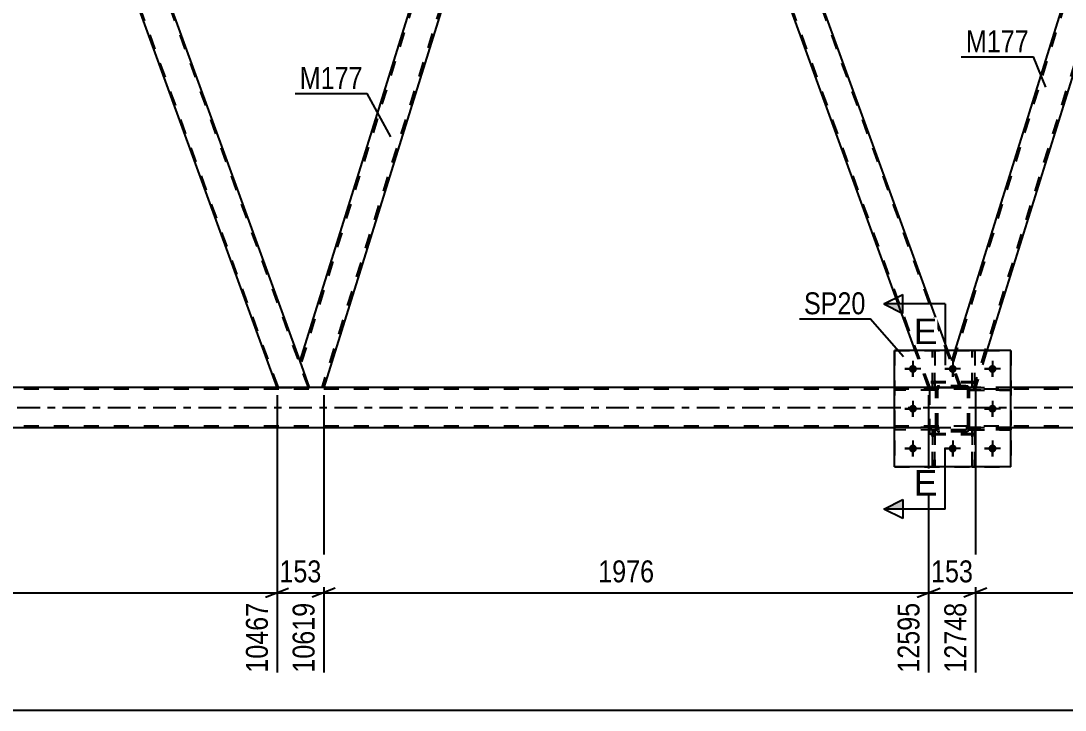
# Model space of a CAD drawing. Header units: millimetres. Extents: x 0 to 1772, y 0 to 560.
# Drawn here: x 1481 to 1617.4, y 261.4 to 351.5 of the extents above; entities that cross this region are included whole.
import ezdxf

# ---------------------------------------------------------------- set-up
doc = ezdxf.new("R2010")
doc.units = ezdxf.units.MM
doc.linetypes.add('DXK_LINE_DOT2', pattern=[3.9198, 1.9599, -1.9599])
doc.linetypes.add('DXK_LINE_DOT3', pattern=[5.9187, 2.979, -0.9799, 0.9799, -0.9799])
doc.styles.add('Arial', font='ARIAL.TTF', dxfattribs={"height": 0.2})
doc.styles.add('Arial Narrow', font='ARIALN.TTF', dxfattribs={"height": 0.2})

# ---------------------------------------------------------------- blocks, each defined once
blk = doc.blocks.new('Part-814276686-3544 - 3518')
at = {"color": 7, "linetype": 'DXK_LINE_DOT2'}
for p, q in [((1600.4, 298.05), (1600.08, 298.05)), ((1600.08, 298.05), (1600.08, 293.22)), ((1600.08, 297.45), (1600.4, 297.45)), ((1600.4, 293.22), (1600.4, 298.05)), ((1600.08, 293.22), (1600.4, 293.22))]:
    blk.add_line(p, q, dxfattribs=at)
blk = doc.blocks.new('Bolt-814276686-3617 - 3518')
at = {"linetype": 'Continuous'}
for points in [[(1598.04, 306.02, -1), (1597, 306.02, -1)], [(1603.24, 306.02, -1), (1602.2, 306.02, -1)], [(1608.44, 306.02, -1), (1607.4, 306.02, -1)], [(1598.04, 300.82, -1), (1597, 300.82, -1)], [(1608.44, 300.82, -1), (1607.4, 300.82, -1)], [(1598.04, 295.62, -1), (1597, 295.62, -1)], [(1603.24, 295.62, -1), (1602.2, 295.62, -1)], [(1608.44, 295.62, -1), (1607.4, 295.62, -1)]]:
    blk.add_hatch(color=1, dxfattribs=at).paths.add_polyline_path(points)
at = {"color": 1, "linetype": 'Continuous'}
for p, q in [((1597.52, 307.06), (1597.52, 304.98)), ((1602.72, 307.06), (1602.72, 304.98)), ((1607.92, 307.06), (1607.92, 304.98)), ((1598.56, 306.02), (1596.48, 306.02)), ((1603.76, 306.02), (1601.68, 306.02)), ((1608.96, 306.02), (1606.88, 306.02)), ((1597.52, 301.86), (1597.52, 299.78)), ((1607.92, 301.86), (1607.92, 299.78)), ((1598.56, 300.82), (1596.48, 300.82)), ((1608.96, 300.82), (1606.88, 300.82)), ((1597.52, 296.66), (1597.52, 294.58)), ((1602.72, 296.66), (1602.72, 294.58)), ((1607.92, 296.66), (1607.92, 294.58)), ((1598.56, 295.62), (1596.48, 295.62)), ((1603.76, 295.62), (1601.68, 295.62)), ((1608.96, 295.62), (1606.88, 295.62))]:
    blk.add_line(p, q, dxfattribs=at)
blk = doc.blocks.new('Part-814276686-3547 - 3518')
at = {"color": 2, "linetype": 'Continuous'}
for p, q in [((1605.28, 308.42), (1605.28, 308.42)), ((1605.6, 308.42), (1605.28, 308.42)), ((1605.6, 308.42), (1605.6, 308.42))]:
    blk.add_line(p, q, dxfattribs=at)
at = {"color": 7, "linetype": 'DXK_LINE_DOT2'}
for p, q in [((1605.28, 303.57), (1605.28, 308.42)), ((1605.6, 303.57), (1605.6, 308.42)), ((1605.28, 304.17), (1605.6, 304.17)), ((1605.6, 303.57), (1605.28, 303.57))]:
    blk.add_line(p, q, dxfattribs=at)
blk = doc.blocks.new('Part-814276686-3550 - 3518')
at = {"color": 2, "linetype": 'Continuous'}
for p, q in [((1600.08, 308.42), (1600.08, 308.42)), ((1600.4, 308.42), (1600.08, 308.42)), ((1600.4, 308.42), (1600.4, 308.42))]:
    blk.add_line(p, q, dxfattribs=at)
at = {"color": 7, "linetype": 'DXK_LINE_DOT2'}
for p, q in [((1600.08, 303.57), (1600.08, 308.42)), ((1600.4, 303.57), (1600.4, 308.42)), ((1600.08, 304.17), (1600.4, 304.17)), ((1600.4, 303.57), (1600.08, 303.57))]:
    blk.add_line(p, q, dxfattribs=at)
blk = doc.blocks.new('Part-814276686-3551 - 3518')
at = {"color": 7, "linetype": 'DXK_LINE_DOT2'}
for p, q in [((1600.52, 298.38), (1595.13, 298.38)), ((1595.13, 298.06), (1595.13, 298.38)), ((1600.52, 298.06), (1595.13, 298.06)), ((1599.92, 298.06), (1599.92, 298.38)), ((1600.52, 298.38), (1600.52, 298.06))]:
    blk.add_line(p, q, dxfattribs=at)
blk = doc.blocks.new('Part-814276686-3697 - 3518')
at = {"color": 7, "linetype": 'DXK_LINE_DOT2'}
for p, q in [((1600.08, 293.22), (1600.08, 298.05)), ((1600.08, 298.05), (1600.4, 298.05)), ((1600.08, 297.45), (1600.4, 297.45)), ((1600.4, 298.05), (1600.4, 293.22)), ((1600.4, 293.22), (1600.08, 293.22))]:
    blk.add_line(p, q, dxfattribs=at)
blk = doc.blocks.new('Part-814276686-3552 - 3518')
at = {"color": 7, "linetype": 'DXK_LINE_DOT2'}
for p, q in [((1600.52, 303.58), (1595.13, 303.58)), ((1595.13, 303.26), (1595.13, 303.58)), ((1600.52, 303.26), (1595.13, 303.26)), ((1599.92, 303.26), (1599.92, 303.58)), ((1600.52, 303.58), (1600.52, 303.26))]:
    blk.add_line(p, q, dxfattribs=at)
blk = doc.blocks.new('Part-814276686-3555 - 3518')
at = {"color": 7, "linetype": 'DXK_LINE_DOT2'}
for p, q in [((1610.33, 298.38), (1604.93, 298.38)), ((1604.93, 298.38), (1604.93, 298.06)), ((1604.93, 298.06), (1610.33, 298.06)), ((1605.53, 298.06), (1605.53, 298.38)), ((1610.33, 298.06), (1610.33, 298.38))]:
    blk.add_line(p, q, dxfattribs=at)
blk = doc.blocks.new('Part-814276686-3556 - 3518')
at = {"color": 7, "linetype": 'DXK_LINE_DOT2'}
for p, q in [((1610.33, 303.58), (1604.93, 303.58)), ((1604.93, 303.58), (1604.93, 303.26)), ((1604.93, 303.26), (1610.33, 303.26)), ((1605.53, 303.26), (1605.53, 303.58)), ((1610.33, 303.26), (1610.33, 303.58))]:
    blk.add_line(p, q, dxfattribs=at)
blk = doc.blocks.new('Part-814276686-3604 - 3518')
at = {"color": 7, "linetype": 'DXK_LINE_DOT2'}
for p, q in [((1600.52, 303.34), (1600.56, 303.52)), ((1600.56, 303.52), (1600.52, 303.34)), ((1600.52, 298.3), (1600.52, 303.34)), ((1600.76, 303.34), (1600.78, 303.43)), ((1600.76, 298.3), (1600.76, 303.34)), ((1600.78, 303.43), (1600.84, 303.51)), ((1600.82, 303.78), (1601, 303.82)), ((1601, 303.82), (1600.82, 303.78)), ((1600.84, 303.51), (1600.91, 303.56)), ((1600.91, 303.56), (1601, 303.58)), ((1604.44, 303.82), (1601, 303.82)), ((1601, 303.58), (1604.44, 303.58)), ((1604.44, 303.82), (1604.63, 303.78)), ((1604.63, 303.78), (1604.44, 303.82)), ((1604.44, 303.58), (1604.54, 303.56)), ((1604.54, 303.56), (1604.61, 303.51)), ((1604.61, 303.51), (1604.67, 303.43)), ((1604.67, 303.43), (1604.68, 303.34)), ((1604.68, 298.3), (1604.68, 303.34)), ((1604.89, 303.52), (1604.92, 303.34)), ((1604.92, 303.34), (1604.89, 303.52)), ((1604.92, 298.3), (1604.92, 303.34)), ((1600.56, 298.11), (1600.52, 298.3)), ((1600.52, 298.3), (1600.56, 298.11)), ((1600.78, 298.2), (1600.76, 298.3)), ((1600.84, 298.13), (1600.78, 298.2)), ((1601, 297.82), (1600.82, 297.85)), ((1600.82, 297.85), (1601, 297.82)), ((1600.91, 298.07), (1600.84, 298.13)), ((1601, 298.06), (1600.91, 298.07)), ((1604.44, 298.06), (1601, 298.06)), ((1604.44, 297.82), (1601, 297.82)), ((1604.54, 298.07), (1604.44, 298.06)), ((1604.63, 297.85), (1604.44, 297.82)), ((1604.44, 297.82), (1604.63, 297.85)), ((1604.61, 298.13), (1604.54, 298.07)), ((1604.67, 298.2), (1604.61, 298.13)), ((1604.68, 298.3), (1604.67, 298.2)), ((1604.92, 298.3), (1604.89, 298.11)), ((1604.89, 298.11), (1604.92, 298.3))]:
    blk.add_line(p, q, dxfattribs=at)
at = {"color": 7, "linetype": 'DXK_LINE_DOT3'}
blk.add_line((1602.72, 300.82), (1602.72, 300.82), dxfattribs=at)
at = {"color": 7, "linetype": 'DXK_LINE_DOT2'}
for centre, start, end in [((1601, 303.34), 112.5, 157.5), ((1601, 303.34), 112.5, 157.5), ((1604.44, 303.34), 22.5, 67.5), ((1604.44, 303.34), 22.5, 67.5), ((1601, 298.3), 202.5, 247.5), ((1601, 298.3), 202.5, 247.5), ((1604.44, 298.3), 292.5, 337.5), ((1604.44, 298.3), 292.5, 337.5)]:
    blk.add_arc(centre, 0.48, start, end, dxfattribs=at)
blk = doc.blocks.new('Bolt-814276686-3618 - 3518')
at = {"color": 1, "linetype": 'Continuous'}
for p, q in [((1597.52, 307.06), (1597.52, 306.36)), ((1602.72, 307.06), (1602.72, 306.36)), ((1607.92, 307.06), (1607.92, 306.36)), ((1596.48, 306.02), (1597.18, 306.02)), ((1597.52, 304.98), (1597.52, 305.67)), ((1598.56, 306.02), (1597.87, 306.02)), ((1601.68, 306.02), (1602.38, 306.02)), ((1602.72, 304.98), (1602.72, 305.67)), ((1603.76, 306.02), (1603.07, 306.02)), ((1606.88, 306.02), (1607.58, 306.02)), ((1607.92, 304.98), (1607.92, 305.67)), ((1608.96, 306.02), (1608.27, 306.02)), ((1597.52, 301.86), (1597.52, 301.16)), ((1607.92, 301.86), (1607.92, 301.16)), ((1596.48, 300.82), (1597.18, 300.82)), ((1597.52, 299.78), (1597.52, 300.47)), ((1598.56, 300.82), (1597.87, 300.82)), ((1606.88, 300.82), (1607.58, 300.82)), ((1607.92, 299.78), (1607.92, 300.47)), ((1608.96, 300.82), (1608.27, 300.82)), ((1597.52, 296.66), (1597.52, 295.96)), ((1602.72, 296.66), (1602.72, 295.96)), ((1607.92, 296.66), (1607.92, 295.96)), ((1596.48, 295.62), (1597.18, 295.62)), ((1597.52, 294.58), (1597.52, 295.27)), ((1598.56, 295.62), (1597.87, 295.62)), ((1601.68, 295.62), (1602.38, 295.62)), ((1602.72, 294.58), (1602.72, 295.27)), ((1603.76, 295.62), (1603.07, 295.62)), ((1606.88, 295.62), (1607.58, 295.62)), ((1607.92, 294.58), (1607.92, 295.27)), ((1608.96, 295.62), (1608.27, 295.62))]:
    blk.add_line(p, q, dxfattribs=at)
blk = doc.blocks.new('Part-814276686-3560 - 3518')
at = {"color": 7, "linetype": 'DXK_LINE_DOT2'}
for p, q in [((1604.93, 303.26), (1604.93, 303.58)), ((1604.93, 303.58), (1610.33, 303.58)), ((1610.33, 303.26), (1604.93, 303.26)), ((1605.53, 303.26), (1605.53, 303.58)), ((1610.33, 303.58), (1610.33, 303.26))]:
    blk.add_line(p, q, dxfattribs=at)
blk = doc.blocks.new('Part-814276686-3565 - 3518')
at = {"color": 2, "linetype": 'Continuous'}
for p, q in [((1610.32, 308.42), (1595.12, 308.42)), ((1595.12, 293.22), (1595.12, 308.42)), ((1610.32, 293.22), (1610.32, 308.42)), ((1610.32, 293.22), (1595.12, 293.22))]:
    blk.add_line(p, q, dxfattribs=at)
blk = doc.blocks.new('Part-814276686-3566 - 3518')
at = {"color": 7, "linetype": 'DXK_LINE_DOT2'}
for p, q in [((1595.12, 308.42), (1610.32, 308.42)), ((1595.12, 308.42), (1595.12, 293.22)), ((1610.32, 308.42), (1610.32, 293.22)), ((1595.12, 293.22), (1610.32, 293.22))]:
    blk.add_line(p, q, dxfattribs=at)
blk = doc.blocks.new('Part-814276686-3691 - 3518')
at = {"color": 7, "linetype": 'DXK_LINE_DOT2'}
for p, q in [((1600.08, 303.57), (1600.08, 308.42)), ((1600.08, 308.42), (1600.4, 308.42)), ((1600.4, 308.42), (1600.4, 303.57)), ((1600.08, 304.17), (1600.4, 304.17)), ((1600.4, 303.57), (1600.08, 303.57))]:
    blk.add_line(p, q, dxfattribs=at)
blk = doc.blocks.new('Part-814276686-3638 - 3518')
at = {"color": 7, "linetype": 'DXK_LINE_DOT2'}
for p, q in [((1605.6, 298.05), (1605.28, 298.05)), ((1605.28, 298.05), (1605.28, 293.22)), ((1605.28, 297.45), (1605.6, 297.45)), ((1605.6, 293.22), (1605.6, 298.05)), ((1605.28, 293.22), (1605.6, 293.22))]:
    blk.add_line(p, q, dxfattribs=at)
blk = doc.blocks.new('Part-814276686-3694 - 3518')
at = {"color": 7, "linetype": 'DXK_LINE_DOT2'}
for p, q in [((1605.28, 303.57), (1605.28, 308.42)), ((1605.28, 308.42), (1605.6, 308.42)), ((1605.6, 308.42), (1605.6, 303.57)), ((1605.28, 304.17), (1605.6, 304.17)), ((1605.6, 303.57), (1605.28, 303.57))]:
    blk.add_line(p, q, dxfattribs=at)
blk = doc.blocks.new('Part-814276686-3700 - 3518')
at = {"color": 7, "linetype": 'DXK_LINE_DOT2'}
for p, q in [((1605.28, 293.22), (1605.28, 298.05)), ((1605.28, 298.05), (1605.6, 298.05)), ((1605.28, 297.45), (1605.6, 297.45)), ((1605.6, 298.05), (1605.6, 293.22)), ((1605.6, 293.22), (1605.28, 293.22))]:
    blk.add_line(p, q, dxfattribs=at)
blk = doc.blocks.new('Part-814276686-3722 - 3518')
at = {"color": 7, "linetype": 'DXK_LINE_DOT2'}
for p, q in [((1600.52, 298.38), (1595.13, 298.38)), ((1595.13, 298.38), (1595.13, 298.06)), ((1600.52, 298.06), (1595.13, 298.06)), ((1599.92, 298.06), (1599.92, 298.38)), ((1600.52, 298.06), (1600.52, 298.38))]:
    blk.add_line(p, q, dxfattribs=at)
blk = doc.blocks.new('Part-814276686-3742 - 3518')
at = {"color": 2, "linetype": 'Continuous'}
for p, q in [((1474.59, 424.82), (1470.33, 424.82)), ((1517.46, 307.02), (1474.59, 424.82)), ((1514.45, 303.6), (1471.86, 420.62))]:
    blk.add_line(p, q, dxfattribs=at)
at = {"color": 7, "linetype": 'DXK_LINE_DOT2'}
for p, q in [((1470.33, 424.82), (1471.86, 420.62)), ((1514.62, 303.6), (1470.5, 424.82)), ((1518.54, 303.6), (1474.42, 424.82)), ((1518.71, 303.6), (1517.46, 307.02)), ((1514.45, 303.6), (1518.71, 303.6))]:
    blk.add_line(p, q, dxfattribs=at)
blk = doc.blocks.new('Part-814276686-3778 - 3518')
at = {"color": 7, "linetype": 'DXK_LINE_DOT2'}
for p, q in [((1605.73, 304.22), (1599.73, 304.22)), ((1599.73, 297.42), (1599.73, 304.22)), ((1605.73, 297.42), (1605.73, 304.22)), ((1605.73, 297.42), (1599.73, 297.42))]:
    blk.add_line(p, q, dxfattribs=at)
blk = doc.blocks.new('Part-814276686-3779 - 3518')
at = {"color": 7, "linetype": 'DXK_LINE_DOT2'}
for p, q in [((1605.73, 304.35), (1599.73, 304.35)), ((1599.73, 297.55), (1599.73, 304.35)), ((1605.73, 297.55), (1605.73, 304.35)), ((1605.73, 297.55), (1599.73, 297.55))]:
    blk.add_line(p, q, dxfattribs=at)
blk = doc.blocks.new('Part-814276686-3780 - 3518')
at = {"color": 7, "linetype": 'DXK_LINE_DOT2'}
for p, q in [((1600.52, 303.34), (1600.56, 303.52)), ((1600.56, 303.52), (1600.52, 303.34)), ((1600.52, 298.3), (1600.52, 303.34)), ((1600.76, 303.34), (1600.78, 303.43)), ((1600.76, 298.3), (1600.76, 303.34)), ((1600.78, 303.43), (1600.84, 303.51)), ((1600.82, 303.78), (1601, 303.82)), ((1601, 303.82), (1600.82, 303.78)), ((1600.84, 303.51), (1600.91, 303.56)), ((1600.91, 303.56), (1601, 303.58)), ((1604.44, 303.82), (1601, 303.82)), ((1601, 303.58), (1604.44, 303.58)), ((1604.44, 303.82), (1604.63, 303.78)), ((1604.63, 303.78), (1604.44, 303.82)), ((1604.44, 303.58), (1604.54, 303.56)), ((1604.54, 303.56), (1604.61, 303.51)), ((1604.61, 303.51), (1604.67, 303.43)), ((1604.67, 303.43), (1604.68, 303.34)), ((1604.68, 298.3), (1604.68, 303.34)), ((1604.89, 303.52), (1604.92, 303.34)), ((1604.92, 303.34), (1604.89, 303.52)), ((1604.92, 298.3), (1604.92, 303.34)), ((1600.56, 298.11), (1600.52, 298.3)), ((1600.52, 298.3), (1600.56, 298.11)), ((1600.78, 298.2), (1600.76, 298.3)), ((1600.84, 298.13), (1600.78, 298.2)), ((1601, 297.82), (1600.82, 297.85)), ((1600.82, 297.85), (1601, 297.82)), ((1600.91, 298.07), (1600.84, 298.13)), ((1601, 298.06), (1600.91, 298.07)), ((1604.44, 298.06), (1601, 298.06)), ((1604.44, 297.82), (1601, 297.82)), ((1604.54, 298.07), (1604.44, 298.06)), ((1604.63, 297.85), (1604.44, 297.82)), ((1604.44, 297.82), (1604.63, 297.85)), ((1604.61, 298.13), (1604.54, 298.07)), ((1604.67, 298.2), (1604.61, 298.13)), ((1604.68, 298.3), (1604.67, 298.2)), ((1604.92, 298.3), (1604.89, 298.11)), ((1604.89, 298.11), (1604.92, 298.3))]:
    blk.add_line(p, q, dxfattribs=at)
at = {"color": 7, "linetype": 'DXK_LINE_DOT3'}
blk.add_line((1602.72, 300.82), (1602.72, 300.82), dxfattribs=at)
at = {"color": 7, "linetype": 'DXK_LINE_DOT2'}
for centre, start, end in [((1601, 303.34), 112.5, 157.5), ((1601, 303.34), 112.5, 157.5), ((1604.44, 303.34), 22.5, 67.5), ((1604.44, 303.34), 22.5, 67.5), ((1601, 298.3), 202.5, 247.5), ((1601, 298.3), 202.5, 247.5), ((1604.44, 298.3), 292.5, 337.5), ((1604.44, 298.3), 292.5, 337.5)]:
    blk.add_arc(centre, 0.48, start, end, dxfattribs=at)
blk = doc.blocks.new('Part-814276686-3786 - 3518')
at = {"color": 7, "linetype": 'DXK_LINE_DOT2'}
for p, q in [((1718.52, 303.36), (1095.79, 303.36)), ((1610.32, 303.6), (1595.12, 303.6)), ((1718.52, 298.56), (1095.79, 298.56)), ((1610.32, 298.32), (1595.13, 298.32))]:
    blk.add_line(p, q, dxfattribs=at)
at = {"color": 2, "linetype": 'Continuous'}
for p, q in [((1595.12, 303.6), (1440.06, 303.6)), ((1718.52, 303.6), (1610.32, 303.6)), ((1595.13, 298.32), (1440.06, 298.32)), ((1718.52, 298.32), (1610.32, 298.32))]:
    blk.add_line(p, q, dxfattribs=at)
at = {"color": 7, "linetype": 'DXK_LINE_DOT3'}
blk.add_line((1095.79, 300.96), (1718.52, 300.96), dxfattribs=at)
blk = doc.blocks.new('Part-814276686-3801 - 3518')
at = {"color": 2, "linetype": 'Continuous'}
for p, q in [((1554.15, 424.82), (1517.44, 307.07)), ((1555.46, 424.82), (1554.15, 424.82)), ((1556.99, 420.62), (1555.46, 424.82)), ((1557.01, 420.57), (1520.55, 303.6)), ((1518.71, 303.6), (1517.46, 307.02))]:
    blk.add_line(p, q, dxfattribs=at)
at = {"color": 7, "linetype": 'DXK_LINE_DOT2'}
for p, q in [((1554.4, 424.82), (1517.58, 306.7)), ((1556.88, 420.94), (1520.3, 303.6)), ((1557.01, 420.57), (1556.99, 420.62)), ((1557.01, 420.57), (1556.99, 420.62)), ((1517.44, 307.07), (1517.46, 307.02)), ((1520.55, 303.6), (1518.71, 303.6))]:
    blk.add_line(p, q, dxfattribs=at)
blk = doc.blocks.new('Part-814276686-3817 - 3518')
at = {"color": 7, "linetype": 'DXK_LINE_DOT2'}
for p, q in [((1604.93, 298.06), (1604.93, 298.38)), ((1604.93, 298.38), (1610.33, 298.38)), ((1610.33, 298.06), (1604.93, 298.06)), ((1605.53, 298.06), (1605.53, 298.38)), ((1610.33, 298.38), (1610.33, 298.06))]:
    blk.add_line(p, q, dxfattribs=at)
blk = doc.blocks.new('Part-814276686-3822 - 3518')
at = {"color": 7, "linetype": 'DXK_LINE_DOT2'}
for p, q in [((1600.52, 303.58), (1595.13, 303.58)), ((1595.13, 303.58), (1595.13, 303.26)), ((1600.52, 303.26), (1595.13, 303.26)), ((1599.92, 303.26), (1599.92, 303.58)), ((1600.52, 303.26), (1600.52, 303.58))]:
    blk.add_line(p, q, dxfattribs=at)
blk = doc.blocks.new('Part-814276686-3827 - 3518')
at = {"color": 2, "linetype": 'Continuous'}
for p, q in [((1559.72, 424.82), (1555.46, 424.82)), ((1602.09, 308.42), (1559.72, 424.82)), ((1597.83, 308.42), (1556.99, 420.62))]:
    blk.add_line(p, q, dxfattribs=at)
at = {"color": 7, "linetype": 'DXK_LINE_DOT2'}
for p, q in [((1555.46, 424.82), (1556.99, 420.62)), ((1599.76, 303.6), (1555.63, 424.82)), ((1603.67, 303.6), (1559.55, 424.82)), ((1599.58, 303.6), (1597.83, 308.42)), ((1603.84, 303.6), (1602.09, 308.42)), ((1603.84, 303.6), (1599.58, 303.6))]:
    blk.add_line(p, q, dxfattribs=at)
blk = doc.blocks.new('Part-814276686-3832 - 3518')
at = {"color": 7, "linetype": 'DXK_LINE_DOT2'}
for p, q in [((1639.53, 424.82), (1602.71, 306.7)), ((1642.01, 420.94), (1605.44, 303.6)), ((1642.15, 420.57), (1642.13, 420.62)), ((1642.15, 420.57), (1642.13, 420.62)), ((1603, 308.42), (1602.58, 307.07)), ((1607.19, 308.42), (1605.69, 303.6)), ((1603.84, 303.6), (1602.58, 307.07)), ((1605.69, 303.6), (1603.84, 303.6))]:
    blk.add_line(p, q, dxfattribs=at)
at = {"color": 2, "linetype": 'Continuous'}
for p, q in [((1639.28, 424.82), (1603, 308.42)), ((1640.6, 424.82), (1639.28, 424.82)), ((1642.13, 420.62), (1640.6, 424.82)), ((1642.15, 420.57), (1607.19, 308.42))]:
    blk.add_line(p, q, dxfattribs=at)
blk = doc.blocks.new('StraightDimension-814276686-4522 - 3518')
at = {"color": 7, "linetype": 'Continuous'}
blk.add_line((1049.57, 261.45), (1737.38, 261.45), dxfattribs=at)
blk = doc.blocks.new('StraightDimension-814276686-4606 - 3518')
at = {"color": 7, "linetype": 'Continuous'}
for p, q in [((1605.69, 302.6), (1605.69, 266.34)), ((1684.72, 302.6), (1684.72, 266.34)), ((1607.19, 277.39), (1604.19, 276.19)), ((1683.22, 276.19), (1686.22, 277.39)), ((1605.69, 276.79), (1684.72, 276.79))]:
    blk.add_line(p, q, dxfattribs=at)
at = {"color": 0}
blk.add_wipeout([(1649.46, 277.54), (1649.46, 281.74), (1640.95, 281.74), (1640.95, 277.54)], dxfattribs=at)
at = {"color": 3, "style": 'Arial Narrow'}
blk.add_text('1976', height=2.863, dxfattribs=at).set_placement((1641.55, 278.14))
at = {"color": 0, "linetype": 'Continuous'}
blk.add_wipeout([(1684.12, 276.09), (1679.92, 276.09), (1679.92, 265.74), (1684.12, 265.74)], dxfattribs=at)
at = {"color": 3, "linetype": 'Continuous', "style": 'Arial Narrow'}
blk.add_text('14723', height=2.863, rotation=90.0002, dxfattribs=at).set_placement((1683.52, 266.34))
blk = doc.blocks.new('StraightDimension-814276686-4630 - 3518')
at = {"color": 7, "linetype": 'Continuous'}
for p, q in [((1599.58, 302.6), (1599.58, 266.34)), ((1605.69, 302.6), (1605.69, 266.34)), ((1598.08, 276.19), (1601.08, 277.39)), ((1607.19, 277.39), (1604.19, 276.19)), ((1599.58, 276.79), (1605.69, 276.79))]:
    blk.add_line(p, q, dxfattribs=at)
at = {"color": 0}
blk.add_wipeout([(1605.98, 277.54), (1605.98, 281.74), (1599.29, 281.74), (1599.29, 277.54)], dxfattribs=at)
at = {"color": 0, "linetype": 'Continuous'}
blk.add_wipeout([(1605.09, 276.09), (1600.89, 276.09), (1600.89, 265.74), (1605.09, 265.74)], dxfattribs=at)
at = {"color": 3, "style": 'Arial Narrow'}
blk.add_text('153', height=2.863, dxfattribs=at).set_placement((1599.89, 278.14))
at = {"color": 3, "linetype": 'Continuous', "style": 'Arial Narrow'}
blk.add_text('12748', height=2.863, rotation=90.0002, dxfattribs=at).set_placement((1604.49, 266.34))
blk = doc.blocks.new('StraightDimension-814276686-4649 - 3518')
at = {"color": 7, "linetype": 'Continuous'}
for p, q in [((1520.55, 302.6), (1520.55, 266.34)), ((1599.58, 302.6), (1599.58, 266.34)), ((1522.05, 277.39), (1519.05, 276.19)), ((1598.08, 276.19), (1601.08, 277.39)), ((1520.55, 276.79), (1599.58, 276.79))]:
    blk.add_line(p, q, dxfattribs=at)
at = {"color": 0}
blk.add_wipeout([(1564.32, 277.54), (1564.32, 281.74), (1555.81, 281.74), (1555.81, 277.54)], dxfattribs=at)
at = {"color": 3, "style": 'Arial Narrow'}
blk.add_text('1976', height=2.863, dxfattribs=at).set_placement((1556.41, 278.14))
at = {"color": 0, "linetype": 'Continuous'}
blk.add_wipeout([(1598.98, 276.09), (1594.78, 276.09), (1594.78, 265.74), (1598.98, 265.74)], dxfattribs=at)
at = {"color": 3, "linetype": 'Continuous', "style": 'Arial Narrow'}
blk.add_text('12595', height=2.863, rotation=90.0002, dxfattribs=at).set_placement((1598.38, 266.34))
blk = doc.blocks.new('StraightDimension-814276686-4668 - 3518')
at = {"color": 7, "linetype": 'Continuous'}
for p, q in [((1514.45, 302.6), (1514.45, 266.34)), ((1520.55, 302.6), (1520.55, 266.34)), ((1512.95, 276.19), (1515.95, 277.39)), ((1522.05, 277.39), (1519.05, 276.19)), ((1514.45, 276.79), (1520.55, 276.79))]:
    blk.add_line(p, q, dxfattribs=at)
at = {"color": 0}
blk.add_wipeout([(1520.84, 277.54), (1520.84, 281.74), (1514.16, 281.74), (1514.16, 277.54)], dxfattribs=at)
at = {"color": 0, "linetype": 'Continuous'}
blk.add_wipeout([(1519.95, 276.09), (1515.75, 276.09), (1515.75, 265.74), (1519.95, 265.74)], dxfattribs=at)
at = {"color": 3, "style": 'Arial Narrow'}
blk.add_text('153', height=2.863, dxfattribs=at).set_placement((1514.76, 278.14))
at = {"color": 3, "linetype": 'Continuous', "style": 'Arial Narrow'}
blk.add_text('10619', height=2.863, rotation=90.0002, dxfattribs=at).set_placement((1519.35, 266.34))
blk = doc.blocks.new('StraightDimension-814276686-4687 - 3518')
at = {"color": 7, "linetype": 'Continuous'}
for p, q in [((1435.42, 302.6), (1435.42, 268.17)), ((1514.45, 302.6), (1514.45, 266.34)), ((1436.92, 277.39), (1433.92, 276.19)), ((1512.95, 276.19), (1515.95, 277.39)), ((1435.42, 276.79), (1514.45, 276.79))]:
    blk.add_line(p, q, dxfattribs=at)
at = {"color": 0}
blk.add_wipeout([(1479.19, 277.54), (1479.19, 281.74), (1470.68, 281.74), (1470.68, 277.54)], dxfattribs=at)
at = {"color": 3, "style": 'Arial Narrow'}
blk.add_text('1976', height=2.863, dxfattribs=at).set_placement((1471.28, 278.14))
at = {"color": 0, "linetype": 'Continuous'}
blk.add_wipeout([(1513.85, 276.09), (1509.65, 276.09), (1509.65, 265.74), (1513.85, 265.74)], dxfattribs=at)
at = {"color": 3, "linetype": 'Continuous', "style": 'Arial Narrow'}
blk.add_text('10467', height=2.863, rotation=90.0002, dxfattribs=at).set_placement((1513.25, 266.34))
blk = doc.blocks.new('Mark-814276686-3561 - 3518')
at = {"color": 0}
blk.add_wipeout([(1591.33, 313.16), (1591.33, 316.16), (1583.29, 316.16), (1583.29, 313.16)], dxfattribs=at)
blk.add_wipeout([(1591.33, 313.16), (1591.33, 316.16), (1583.29, 316.16), (1583.29, 313.16)], dxfattribs=at)
at = {"color": 30, "linetype": 'Continuous'}
for p in [(1582.69, 312.56), (1596.28, 307.62)]:
    blk.add_line(p, (1591.93, 312.56), dxfattribs=at)
at = {"color": 3, "style": 'Arial Narrow'}
blk.add_text('SP20', height=2.863, dxfattribs=at).set_placement((1583.29, 313.16))
blk = doc.blocks.new('Mark-814276686-3797 - 3518')
at = {"color": 0}
blk.add_wipeout([(1525.64, 342.59), (1525.64, 345.59), (1517.41, 345.59), (1517.41, 342.59)], dxfattribs=at)
blk.add_wipeout([(1525.64, 342.59), (1525.64, 345.59), (1517.41, 345.59), (1517.41, 342.59)], dxfattribs=at)
at = {"color": 30, "linetype": 'Continuous'}
for p in [(1516.81, 341.99), (1529.31, 336.32)]:
    blk.add_line(p, (1526.24, 341.99), dxfattribs=at)
at = {"color": 3, "style": 'Arial Narrow'}
blk.add_text('M177', height=2.863, dxfattribs=at).set_placement((1517.41, 342.59))
blk = doc.blocks.new('Mark-814276686-3828 - 3518')
at = {"color": 0}
blk.add_wipeout([(1612.67, 347.39), (1612.67, 350.39), (1604.44, 350.39), (1604.44, 347.39)], dxfattribs=at)
blk.add_wipeout([(1612.67, 347.39), (1612.67, 350.39), (1604.44, 350.39), (1604.44, 347.39)], dxfattribs=at)
at = {"color": 30, "linetype": 'Continuous'}
for p in [(1603.84, 346.79), (1614.88, 342.82)]:
    blk.add_line(p, (1613.27, 346.79), dxfattribs=at)
at = {"color": 3, "style": 'Arial Narrow'}
blk.add_text('M177', height=2.863, dxfattribs=at).set_placement((1604.44, 347.39))
blk = doc.blocks.new('SectionMark-814276686-5006 - 3518')
at = {"linetype": 'Continuous'}
for points in [[(1596.22, 314.51), (1596.22, 313.26), (1593.72, 314.51)], [(1596.22, 288.97), (1596.22, 287.72), (1593.72, 287.72)]]:
    blk.add_hatch(color=6, dxfattribs=at).paths.add_polyline_path(points)
at = {"color": 6, "linetype": 'Continuous'}
for p, q in [((1593.72, 314.51), (1596.22, 315.76)), ((1596.22, 313.26), (1596.22, 315.76)), ((1601.72, 314.51), (1593.72, 314.51)), ((1593.72, 314.51), (1596.22, 313.26)), ((1601.72, 314.51), (1601.72, 306.51)), ((1601.72, 287.72), (1601.72, 295.72)), ((1593.72, 287.72), (1596.22, 288.97)), ((1596.22, 288.97), (1596.22, 286.47)), ((1601.72, 287.72), (1593.72, 287.72)), ((1596.22, 286.47), (1593.72, 287.72))]:
    blk.add_line(p, q, dxfattribs=at)
at = {"color": 0, "linetype": 'Continuous'}
for points in [[(1600.72, 309.26), (1600.72, 312.76), (1597.61, 312.76), (1597.61, 309.26)], [(1600.72, 289.47), (1600.72, 292.97), (1597.61, 292.97), (1597.61, 289.47)]]:
    blk.add_wipeout(points, dxfattribs=at)
at = {"color": 3, "linetype": 'Continuous', "style": 'Arial'}
for p in [(1597.61, 309.26), (1597.61, 289.47)]:
    blk.add_text('E', height=3.34, dxfattribs=at).set_placement(p)

msp = doc.modelspace()

# ---------------------------------------------------------------- block references
for name in ['Part-814276686-3742 - 3518', 'Part-814276686-3801 - 3518', 'Part-814276686-3827 - 3518', 'Part-814276686-3832 - 3518', 'Part-814276686-3565 - 3518', 'Part-814276686-3566 - 3518', 'Part-814276686-3550 - 3518', 'Part-814276686-3691 - 3518', 'Part-814276686-3547 - 3518', 'Part-814276686-3694 - 3518', 'Bolt-814276686-3617 - 3518', 'Bolt-814276686-3618 - 3518', 'Part-814276686-3779 - 3518', 'Part-814276686-3786 - 3518', 'Part-814276686-3552 - 3518', 'Part-814276686-3822 - 3518', 'Part-814276686-3778 - 3518', 'Part-814276686-3604 - 3518', 'Part-814276686-3780 - 3518', 'Part-814276686-3556 - 3518', 'Part-814276686-3560 - 3518', 'Part-814276686-3551 - 3518', 'Part-814276686-3722 - 3518', 'Part-814276686-3544 - 3518', 'Part-814276686-3697 - 3518', 'Part-814276686-3555 - 3518', 'Part-814276686-3817 - 3518', 'Part-814276686-3638 - 3518', 'Part-814276686-3700 - 3518']:
    msp.add_blockref(name, (0, 0))

# ---------------------------------------------------------------- next in the draw order: block references
msp.add_blockref('StraightDimension-814276686-4522 - 3518', (0, 0))

# ---------------------------------------------------------------- next in the draw order: block references
for name in ['Mark-814276686-3828 - 3518', 'Mark-814276686-3797 - 3518', 'Mark-814276686-3561 - 3518', 'StraightDimension-814276686-4606 - 3518']:
    msp.add_blockref(name, (0, 0))

# ---------------------------------------------------------------- next in the draw order: block references
msp.add_blockref('StraightDimension-814276686-4630 - 3518', (0, 0))

# ---------------------------------------------------------------- next in the draw order: block references
msp.add_blockref('StraightDimension-814276686-4649 - 3518', (0, 0))

# ---------------------------------------------------------------- next in the draw order: block references
for name in ['SectionMark-814276686-5006 - 3518', 'StraightDimension-814276686-4668 - 3518']:
    msp.add_blockref(name, (0, 0))

# ---------------------------------------------------------------- next in the draw order: block references
msp.add_blockref('StraightDimension-814276686-4687 - 3518', (0, 0))

doc.saveas('drawing.dxf')
